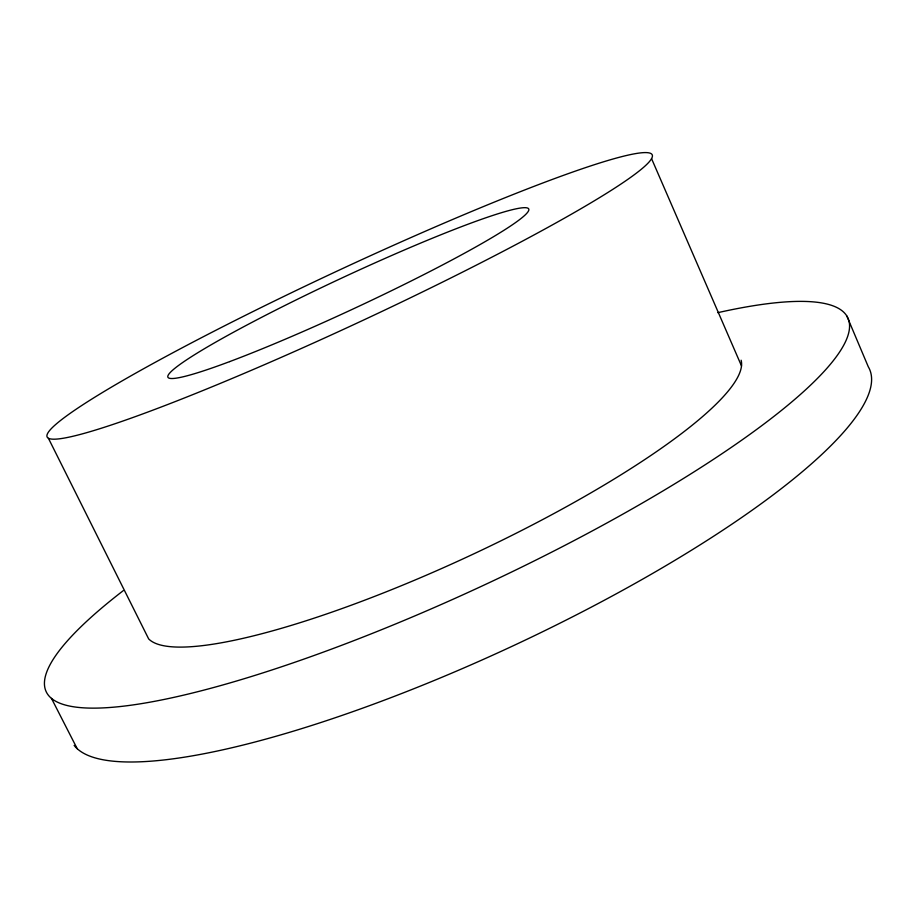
<?xml version="1.0" encoding="UTF-8"?>
<svg xmlns="http://www.w3.org/2000/svg" width="914" height="914" viewBox="0 0 914 914"><rect width="100%" height="100%" fill="white"/><g stroke="black" fill="none" stroke-linecap="round" stroke-linejoin="round"><path stroke-width="1.37" d="M51.458 698.365L77.21 748.703M48.453 438.354L148.651 638.886A327.863 64.825 -25 0 0 475.554 553.027A327.863 64.825 -25 0 0 741.128 360.219M651.556 158.625A333.873 27.786 -25 0 1 178.641 400.241A333.873 27.786 -25 0 1 218.652 328.846A333.873 27.786 -25 0 1 651.556 158.625L741.505 365.931M846.844 316.016L868.3 366.8A440.24 100.517 -25 0 1 527.698 638.932A440.24 100.517 -25 0 1 74.137 745.401M717.798 312.668A442.262 88.464 -25 0 1 753.867 431.477A442.262 88.464 -25 0 1 196.967 691.887A442.262 88.464 -25 0 1 123.23 590.684M229.677 361.601A199.069 16.406 -25 0 0 525.493 214.641A199.069 16.406 -25 0 0 289.761 303.071A199.069 16.406 -25 0 0 229.677 361.601"/></g></svg>
